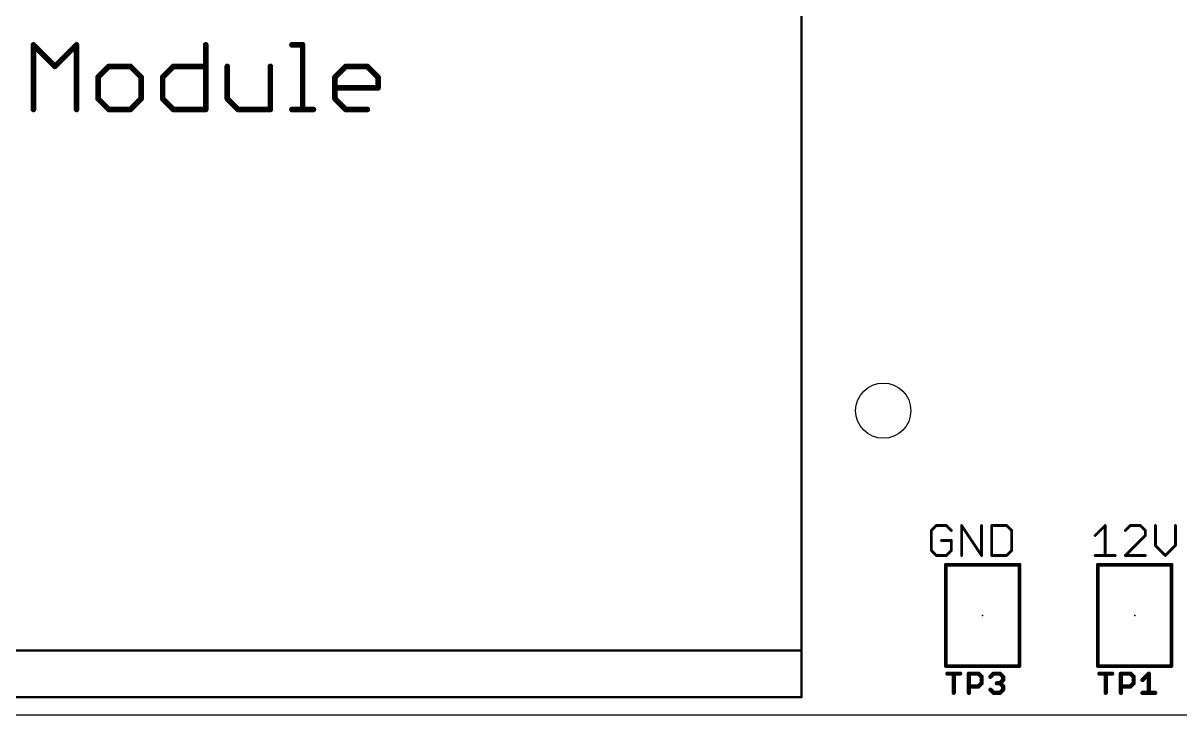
# Model space of a CAD drawing. Extents: x 43 to 243, y 16 to 92.
# Drawn here: x 140.9 to 203.7, y 16.5 to 54.1 of the extents above; entities that cross this region are included whole.
import ezdxf

# ---------------------------------------------------------------- set-up
doc = ezdxf.new("R2010")
doc.units = 0
for name, color, linetype in [('112', 253, 'CONTINUOUS'), ('20', 7, 'CONTINUOUS'), ('21', 253, 'CONTINUOUS'), ('23', 7, 'CONTINUOUS'), ('25', 253, 'CONTINUOUS')]:
    doc.layers.add(name, color=color, linetype=linetype)

msp = doc.modelspace()

# ---------------------------------------------------------------- linework, layer by layer
at = {"layer": '112', "const_width": 0.1524}
for points in [[(190.5299, 26.7857), (190.2587, 26.5145)], [(190.2587, 26.5145), (190.2587, 25.4299)], [(191.0722, 26.7857), (190.5299, 26.7857)], [(191.3434, 26.5145), (191.0722, 26.7857)], [(191.8959, 25.1587), (191.8959, 26.7857)], [(191.8959, 26.7857), (192.9805, 25.1587)], [(192.9805, 25.1587), (192.9805, 26.7857)], [(193.533, 26.7857), (193.533, 25.1587)], [(194.3465, 26.7857), (193.533, 26.7857)], [(194.6177, 26.5145), (194.3465, 26.7857)], [(194.6177, 25.4299), (194.6177, 26.5145)], [(199.1487, 26.2434), (199.691, 26.7857)], [(199.691, 26.7857), (199.691, 25.1587)], [(201.057, 26.7857), (200.7859, 26.5145)], [(201.5994, 26.7857), (201.057, 26.7857)], [(201.8705, 26.5145), (201.5994, 26.7857)], [(201.8705, 26.2434), (201.8705, 26.5145)], [(202.423, 26.7857), (202.423, 25.701)], [(203.5077, 25.701), (203.5077, 26.7857)], [(191.3434, 25.9722), (190.801, 25.9722)], [(191.3434, 25.4299), (191.3434, 25.9722)], [(200.7859, 25.1587), (201.8705, 26.2434)], [(202.423, 25.701), (202.9653, 25.1587)], [(202.9653, 25.1587), (203.5077, 25.701)], [(190.2587, 25.4299), (190.5299, 25.1587)], [(190.5299, 25.1587), (191.0722, 25.1587)], [(191.0722, 25.1587), (191.3434, 25.4299)], [(193.533, 25.1587), (194.3465, 25.1587)], [(194.3465, 25.1587), (194.6177, 25.4299)], [(199.1487, 25.1587), (200.2334, 25.1587)], [(201.8705, 25.1587), (200.7859, 25.1587)]]:
    msp.add_lwpolyline(points, dxfattribs=at)
at = {"layer": '112', "const_width": 0.0762}
for points in [[(190.2968, 26.5145, 1), (190.2206, 26.5145)], [(190.2318, 26.5415, 1), (190.2856, 26.4876)], [(190.5299, 26.8238, 1), (190.5299, 26.7476)], [(190.5568, 26.7587, 1), (190.5029, 26.8126)], [(191.0991, 26.8126, 1), (191.0453, 26.7587)], [(191.0722, 26.7476, 1), (191.0722, 26.8238)], [(191.3164, 26.4876, 1), (191.3703, 26.5415)], [(191.934, 26.7857, 1), (191.8578, 26.7857)], [(191.9276, 26.8068, 1), (191.8642, 26.7646)], [(193.0186, 26.7857, 1), (192.9424, 26.7857)], [(193.5711, 26.7857, 1), (193.4949, 26.7857)], [(193.533, 26.8238, 1), (193.533, 26.7476)], [(194.3734, 26.8126, 1), (194.3196, 26.7587)], [(194.3465, 26.7476, 1), (194.3465, 26.8238)], [(194.6558, 26.5145, 1), (194.5796, 26.5145)], [(194.5907, 26.4876, 1), (194.6446, 26.5415)], [(199.7291, 26.7857, 1), (199.6529, 26.7857)], [(199.718, 26.7587, 1), (199.6641, 26.8126)], [(200.7589, 26.5415, 1), (200.8128, 26.4876)], [(201.057, 26.8238, 1), (201.057, 26.7476)], [(201.084, 26.7587, 1), (201.0301, 26.8126)], [(201.6263, 26.8126, 1), (201.5724, 26.7587)], [(201.5994, 26.7476, 1), (201.5994, 26.8238)], [(201.9086, 26.5145, 1), (201.8324, 26.5145)], [(201.8436, 26.4876, 1), (201.8975, 26.5415)], [(202.4611, 26.7857, 1), (202.3849, 26.7857)], [(203.5458, 26.7857, 1), (203.4696, 26.7857)], [(190.801, 26.0103, 1), (190.801, 25.9341)], [(191.3815, 25.9722, 1), (191.3053, 25.9722)], [(191.3434, 25.9341, 1), (191.3434, 26.0103)], [(199.1218, 26.2703, 1), (199.1756, 26.2164)], [(201.8324, 26.2434, 1), (201.9086, 26.2434)], [(201.8975, 26.2164, 1), (201.8436, 26.2703)], [(202.45, 25.728, 1), (202.3961, 25.6741)], [(203.5346, 25.6741, 1), (203.4807, 25.728)], [(190.2856, 25.4568, 1), (190.2318, 25.4029)], [(190.2206, 25.4299, 1), (190.2968, 25.4299)], [(190.5299, 25.1968, 1), (190.5299, 25.1206)], [(190.5029, 25.1318, 1), (190.5568, 25.1856)], [(191.0453, 25.1856, 1), (191.0991, 25.1318)], [(191.0722, 25.1206, 1), (191.0722, 25.1968)], [(191.3053, 25.4299, 1), (191.3815, 25.4299)], [(191.3703, 25.4029, 1), (191.3164, 25.4568)], [(191.8578, 25.1587, 1), (191.934, 25.1587)], [(192.9424, 25.1587, 1), (193.0186, 25.1587)], [(192.9488, 25.1376, 1), (193.0122, 25.1798)], [(193.533, 25.1968, 1), (193.533, 25.1206)], [(193.4949, 25.1587, 1), (193.5711, 25.1587)], [(194.3196, 25.1856, 1), (194.3734, 25.1318)], [(194.3465, 25.1206, 1), (194.3465, 25.1968)], [(194.5796, 25.4299, 1), (194.6558, 25.4299)], [(194.6446, 25.4029, 1), (194.5907, 25.4568)], [(199.1487, 25.1968, 1), (199.1487, 25.1206)], [(199.6529, 25.1587, 1), (199.7291, 25.1587)], [(200.2334, 25.1206, 1), (200.2334, 25.1968)], [(200.7859, 25.1968, 1), (200.7859, 25.1206)], [(200.7589, 25.1856, 1), (200.8128, 25.1318)], [(201.8705, 25.1206, 1), (201.8705, 25.1968)], [(202.3849, 25.701, 1), (202.4611, 25.701)], [(202.9384, 25.1856, 1), (202.9923, 25.1318)], [(202.9384, 25.1318, 1), (202.9923, 25.1856)], [(203.4696, 25.701, 1), (203.5458, 25.701)]]:
    msp.add_lwpolyline(points, format="xyb", dxfattribs=at)
at = {"layer": '20'}
msp.add_line((43.18, 16.51), (243.18, 16.51), dxfattribs=at)
msp.add_circle((187.6425, 33.02), 1.5, dxfattribs=at)
at = {"layer": '21'}
for points, const_width in [([(183.1975, 83.5025), (183.1975, 17.4625)], 0.127), ([(183.1975, 20.0025), (183.1975, 80.9625)], 0.127), ([(141.5027, 49.3649), (141.5027, 52.8731)], 0.3048), ([(141.5027, 52.8731), (142.6721, 51.7037)], 0.3048), ([(142.6721, 51.7037), (143.8415, 52.8731)], 0.3048), ([(143.8415, 52.8731), (143.8415, 49.3649)], 0.3048), ([(150.8579, 52.8731), (150.8579, 49.3649)], 0.3048), ([(155.5355, 52.8731), (156.1202, 52.8731)], 0.3048), ([(156.1202, 52.8731), (156.1202, 49.3649)], 0.3048), ([(145.5956, 51.7037), (145.0109, 51.119)], 0.3048), ([(146.765, 51.7037), (145.5956, 51.7037)], 0.3048), ([(147.3497, 51.119), (146.765, 51.7037)], 0.3048), ([(148.5191, 51.119), (149.1038, 51.7037)], 0.3048), ([(149.1038, 51.7037), (150.8579, 51.7037)], 0.3048), ([(152.0273, 51.7037), (152.0273, 49.9496)], 0.3048), ([(154.3661, 49.3649), (154.3661, 51.7037)], 0.3048), ([(157.8743, 51.119), (158.459, 51.7037)], 0.3048), ([(158.459, 51.7037), (159.6284, 51.7037)], 0.3048), ([(159.6284, 51.7037), (160.2131, 51.119)], 0.3048), ([(145.0109, 51.119), (145.0109, 49.9496)], 0.3048), ([(147.3497, 49.9496), (147.3497, 51.119)], 0.3048), ([(148.5191, 49.9496), (148.5191, 51.119)], 0.3048), ([(157.8743, 49.9496), (157.8743, 51.119)], 0.3048), ([(160.2131, 51.119), (160.2131, 50.5343)], 0.3048), ([(160.2131, 50.5343), (157.8743, 50.5343)], 0.3048), ([(145.0109, 49.9496), (145.5956, 49.3649)], 0.3048), ([(146.765, 49.3649), (147.3497, 49.9496)], 0.3048), ([(149.1038, 49.3649), (148.5191, 49.9496)], 0.3048), ([(152.0273, 49.9496), (152.612, 49.3649)], 0.3048), ([(158.459, 49.3649), (157.8743, 49.9496)], 0.3048), ([(145.5956, 49.3649), (146.765, 49.3649)], 0.3048), ([(150.8579, 49.3649), (149.1038, 49.3649)], 0.3048), ([(152.612, 49.3649), (154.3661, 49.3649)], 0.3048), ([(155.5355, 49.3649), (156.7049, 49.3649)], 0.3048), ([(159.6284, 49.3649), (158.459, 49.3649)], 0.3048), ([(191.04, 19.1575), (191.04, 24.6575)], 0.2032), ([(191.04, 24.6575), (195.04, 24.6575)], 0.2032), ([(195.04, 24.6575), (195.04, 19.1575)], 0.2032), ([(199.295, 19.1575), (199.295, 24.6575)], 0.2032), ([(199.295, 24.6575), (203.295, 24.6575)], 0.2032), ([(203.295, 24.6575), (203.295, 19.1575)], 0.2032), ([(104.4575, 20.0025), (183.1975, 20.0025)], 0.127), ([(195.04, 19.1575), (191.04, 19.1575)], 0.2032), ([(203.295, 19.1575), (199.295, 19.1575)], 0.2032), ([(183.1975, 17.4625), (104.4575, 17.4625)], 0.127)]:
    msp.add_lwpolyline(points, dxfattribs=dict(at, const_width=const_width))
for points, const_width in [([(141.5789, 52.8731, 1), (141.4265, 52.8731)], 0.1524), ([(141.5566, 52.927, 1), (141.4488, 52.8192)], 0.1524), ([(143.9177, 52.8731, 1), (143.7653, 52.8731)], 0.1524), ([(143.8954, 52.8192, 1), (143.7876, 52.927)], 0.1524), ([(150.9341, 52.8731, 1), (150.7817, 52.8731)], 0.1524), ([(155.5355, 52.9493, 1), (155.5355, 52.7969)], 0.1524), ([(156.1964, 52.8731, 1), (156.044, 52.8731)], 0.1524), ([(156.1202, 52.7969, 1), (156.1202, 52.9493)], 0.1524), ([(142.6182, 51.7576, 1), (142.726, 51.6498)], 0.1524), ([(142.6182, 51.6498, 1), (142.726, 51.7576)], 0.1524), ([(145.5956, 51.7799, 1), (145.5956, 51.6275)], 0.1524), ([(145.6495, 51.6498, 1), (145.5417, 51.7576)], 0.1524), ([(146.8189, 51.7576, 1), (146.7111, 51.6498)], 0.1524), ([(146.765, 51.6275, 1), (146.765, 51.7799)], 0.1524), ([(149.1038, 51.7799, 1), (149.1038, 51.6275)], 0.1524), ([(149.1577, 51.6498, 1), (149.0499, 51.7576)], 0.1524), ([(150.8579, 51.6275, 1), (150.8579, 51.7799)], 0.1524), ([(152.1035, 51.7037, 1), (151.9511, 51.7037)], 0.1524), ([(154.4423, 51.7037, 1), (154.2899, 51.7037)], 0.1524), ([(158.459, 51.7799, 1), (158.459, 51.6275)], 0.1524), ([(158.5129, 51.6498, 1), (158.4051, 51.7576)], 0.1524), ([(159.6823, 51.7576, 1), (159.5745, 51.6498)], 0.1524), ([(159.6284, 51.6275, 1), (159.6284, 51.7799)], 0.1524), ([(145.0871, 51.119, 1), (144.9347, 51.119)], 0.1524), ([(144.957, 51.1729, 1), (145.0648, 51.0651)], 0.1524), ([(147.4259, 51.119, 1), (147.2735, 51.119)], 0.1524), ([(147.2958, 51.0651, 1), (147.4036, 51.1729)], 0.1524), ([(148.5953, 51.119, 1), (148.4429, 51.119)], 0.1524), ([(148.4652, 51.1729, 1), (148.573, 51.0651)], 0.1524), ([(157.9505, 51.119, 1), (157.7981, 51.119)], 0.1524), ([(157.8204, 51.1729, 1), (157.9282, 51.0651)], 0.1524), ([(160.2893, 51.119, 1), (160.1369, 51.119)], 0.1524), ([(160.1592, 51.0651, 1), (160.267, 51.1729)], 0.1524), ([(157.8743, 50.6105, 1), (157.8743, 50.4581)], 0.1524), ([(160.1369, 50.5343, 1), (160.2893, 50.5343)], 0.1524), ([(160.2131, 50.4581, 1), (160.2131, 50.6105)], 0.1524), ([(145.0648, 50.0035, 1), (144.957, 49.8957)], 0.1524), ([(144.9347, 49.9496, 1), (145.0871, 49.9496)], 0.1524), ([(147.2735, 49.9496, 1), (147.4259, 49.9496)], 0.1524), ([(147.4036, 49.8957, 1), (147.2958, 50.0035)], 0.1524), ([(148.573, 50.0035, 1), (148.4652, 49.8957)], 0.1524), ([(148.4429, 49.9496, 1), (148.5953, 49.9496)], 0.1524), ([(152.0812, 50.0035, 1), (151.9734, 49.8957)], 0.1524), ([(151.9511, 49.9496, 1), (152.1035, 49.9496)], 0.1524), ([(157.9282, 50.0035, 1), (157.8204, 49.8957)], 0.1524), ([(157.7981, 49.9496, 1), (157.9505, 49.9496)], 0.1524), ([(141.4265, 49.3649, 1), (141.5789, 49.3649)], 0.1524), ([(143.7653, 49.3649, 1), (143.9177, 49.3649)], 0.1524), ([(145.5956, 49.4411, 1), (145.5956, 49.2887)], 0.1524), ([(145.5417, 49.311, 1), (145.6495, 49.4188)], 0.1524), ([(146.7111, 49.4188, 1), (146.8189, 49.311)], 0.1524), ([(146.765, 49.2887, 1), (146.765, 49.4411)], 0.1524), ([(149.1038, 49.4411, 1), (149.1038, 49.2887)], 0.1524), ([(149.0499, 49.311, 1), (149.1577, 49.4188)], 0.1524), ([(150.7817, 49.3649, 1), (150.9341, 49.3649)], 0.1524), ([(150.8579, 49.2887, 1), (150.8579, 49.4411)], 0.1524), ([(152.612, 49.4411, 1), (152.612, 49.2887)], 0.1524), ([(152.5581, 49.311, 1), (152.6659, 49.4188)], 0.1524), ([(154.2899, 49.3649, 1), (154.4423, 49.3649)], 0.1524), ([(154.3661, 49.2887, 1), (154.3661, 49.4411)], 0.1524), ([(155.5355, 49.4411, 1), (155.5355, 49.2887)], 0.1524), ([(156.044, 49.3649, 1), (156.1964, 49.3649)], 0.1524), ([(156.7049, 49.2887, 1), (156.7049, 49.4411)], 0.1524), ([(158.459, 49.4411, 1), (158.459, 49.2887)], 0.1524), ([(158.4051, 49.311, 1), (158.5129, 49.4188)], 0.1524), ([(159.6284, 49.2887, 1), (159.6284, 49.4411)], 0.1524), ([(191.0908, 24.6575, 1), (190.9892, 24.6575)], 0.1016), ([(191.04, 24.7083, 1), (191.04, 24.6067)], 0.1016), ([(195.0908, 24.6575, 1), (194.9892, 24.6575)], 0.1016), ([(195.04, 24.6067, 1), (195.04, 24.7083)], 0.1016), ([(199.3458, 24.6575, 1), (199.2442, 24.6575)], 0.1016), ([(199.295, 24.7083, 1), (199.295, 24.6067)], 0.1016), ([(203.3458, 24.6575, 1), (203.2442, 24.6575)], 0.1016), ([(203.295, 24.6067, 1), (203.295, 24.7083)], 0.1016), ([(183.1658, 20.0025, 1), (183.2293, 20.0025)], 0.0635), ([(183.1975, 19.9708, 1), (183.1975, 20.0343)], 0.0635), ([(191.04, 19.2083, 1), (191.04, 19.1067)], 0.1016), ([(190.9892, 19.1575, 1), (191.0908, 19.1575)], 0.1016), ([(194.9892, 19.1575, 1), (195.0908, 19.1575)], 0.1016), ([(195.04, 19.1067, 1), (195.04, 19.2083)], 0.1016), ([(199.295, 19.2083, 1), (199.295, 19.1067)], 0.1016), ([(199.2442, 19.1575, 1), (199.3458, 19.1575)], 0.1016), ([(203.2442, 19.1575, 1), (203.3458, 19.1575)], 0.1016), ([(203.295, 19.1067, 1), (203.295, 19.2083)], 0.1016), ([(183.1658, 17.4625, 1), (183.2293, 17.4625)], 0.0635), ([(183.1975, 17.4308, 1), (183.1975, 17.4943)], 0.0635)]:
    msp.add_lwpolyline(points, format="xyb", dxfattribs=dict(at, const_width=const_width))
at = {"layer": '23'}
for p in [(193.04, 21.9075), (201.295, 21.9075)]:
    msp.add_point(p, dxfattribs=at)
at = {"layer": '25', "const_width": 0.2286}
for points in [[(191.1223, 18.7461), (191.8172, 18.7461)], [(191.4697, 17.7038), (191.4697, 18.7461)], [(192.2917, 17.7038), (192.2917, 18.7461)], [(192.2917, 18.7461), (192.8128, 18.7461)], [(192.8128, 18.7461), (192.9866, 18.5724)], [(193.4611, 18.5724), (193.6348, 18.7461)], [(193.6348, 18.7461), (193.9822, 18.7461)], [(193.9822, 18.7461), (194.156, 18.5724)], [(199.3773, 18.7461), (200.0722, 18.7461)], [(199.7247, 17.7038), (199.7247, 18.7461)], [(200.5467, 17.7038), (200.5467, 18.7461)], [(200.5467, 18.7461), (201.0678, 18.7461)], [(201.0678, 18.7461), (201.2416, 18.5724)], [(201.7161, 18.3987), (202.0635, 18.7461)], [(202.0635, 18.7461), (202.0635, 17.7038)], [(192.9866, 18.2249), (192.8128, 18.0512)], [(192.9866, 18.5724), (192.9866, 18.2249)], [(193.9822, 18.2249), (193.8085, 18.2249)], [(194.156, 18.3987), (193.9822, 18.2249)], [(193.9822, 18.2249), (194.156, 18.0512)], [(194.156, 18.5724), (194.156, 18.3987)], [(201.2416, 18.2249), (201.0678, 18.0512)], [(201.2416, 18.5724), (201.2416, 18.2249)], [(192.8128, 18.0512), (192.2917, 18.0512)], [(193.6348, 17.7038), (193.4611, 17.8775)], [(193.9822, 17.7038), (193.6348, 17.7038)], [(194.156, 17.8775), (193.9822, 17.7038)], [(194.156, 18.0512), (194.156, 17.8775)], [(201.0678, 18.0512), (200.5467, 18.0512)], [(201.7161, 17.7038), (202.411, 17.7038)]]:
    msp.add_lwpolyline(points, dxfattribs=at)
at = {"layer": '25', "const_width": 0.1143}
for points in [[(191.1223, 18.8032, 1), (191.1223, 18.6889)], [(191.5269, 18.7461, 1), (191.4126, 18.7461)], [(191.8172, 18.6889, 1), (191.8172, 18.8032)], [(192.3488, 18.7461, 1), (192.2345, 18.7461)], [(192.2917, 18.8032, 1), (192.2917, 18.6889)], [(192.8533, 18.7865, 1), (192.7724, 18.7057)], [(192.8128, 18.6889, 1), (192.8128, 18.8032)], [(193.6348, 18.8032, 1), (193.6348, 18.6889)], [(193.6752, 18.7057, 1), (193.5944, 18.7865)], [(194.0226, 18.7865, 1), (193.9418, 18.7057)], [(193.9822, 18.6889, 1), (193.9822, 18.8032)], [(199.3773, 18.8032, 1), (199.3773, 18.6889)], [(199.7819, 18.7461, 1), (199.6676, 18.7461)], [(200.0722, 18.6889, 1), (200.0722, 18.8032)], [(200.6038, 18.7461, 1), (200.4895, 18.7461)], [(200.5467, 18.8032, 1), (200.5467, 18.6889)], [(201.1083, 18.7865, 1), (201.0274, 18.7057)], [(201.0678, 18.6889, 1), (201.0678, 18.8032)], [(202.1207, 18.7461, 1), (202.0064, 18.7461)], [(202.1039, 18.7057, 1), (202.0231, 18.7865)], [(193.0437, 18.5724, 1), (192.9294, 18.5724)], [(192.9294, 18.2249, 1), (193.0437, 18.2249)], [(192.9461, 18.532, 1), (193.027, 18.6128)], [(193.027, 18.1845, 1), (192.9461, 18.2654)], [(193.4207, 18.6128, 1), (193.5015, 18.532)], [(193.8085, 18.2821, 1), (193.8085, 18.1678)], [(194.0226, 18.2654, 1), (193.9418, 18.1845)], [(193.9418, 18.2654, 1), (194.0226, 18.1845)], [(193.9822, 18.1678, 1), (193.9822, 18.2821)], [(194.2131, 18.5724, 1), (194.0988, 18.5724)], [(194.0988, 18.3987, 1), (194.2131, 18.3987)], [(194.1155, 18.532, 1), (194.1964, 18.6128)], [(194.1964, 18.3582, 1), (194.1155, 18.4391)], [(201.2987, 18.5724, 1), (201.1844, 18.5724)], [(201.1844, 18.2249, 1), (201.2987, 18.2249)], [(201.2011, 18.532, 1), (201.282, 18.6128)], [(201.282, 18.1845, 1), (201.2011, 18.2654)], [(201.6757, 18.4391, 1), (201.7565, 18.3582)], [(191.4126, 17.7038, 1), (191.5269, 17.7038)], [(192.2345, 17.7038, 1), (192.3488, 17.7038)], [(192.2917, 18.1084, 1), (192.2917, 17.9941)], [(192.7724, 18.0916, 1), (192.8533, 18.0108)], [(192.8128, 17.9941, 1), (192.8128, 18.1084)], [(193.5015, 17.9179, 1), (193.4207, 17.8371)], [(193.6348, 17.761, 1), (193.6348, 17.6467)], [(193.5944, 17.6634, 1), (193.6752, 17.7442)], [(193.9418, 17.7442, 1), (194.0226, 17.6634)], [(193.9822, 17.6467, 1), (193.9822, 17.761)], [(194.2131, 18.0512, 1), (194.0988, 18.0512)], [(194.0988, 17.8775, 1), (194.2131, 17.8775)], [(194.1155, 18.0108, 1), (194.1964, 18.0916)], [(194.1964, 17.8371, 1), (194.1155, 17.9179)], [(199.6676, 17.7038, 1), (199.7819, 17.7038)], [(200.4895, 17.7038, 1), (200.6038, 17.7038)], [(200.5467, 18.1084, 1), (200.5467, 17.9941)], [(201.0274, 18.0916, 1), (201.1083, 18.0108)], [(201.0678, 17.9941, 1), (201.0678, 18.1084)], [(201.7161, 17.761, 1), (201.7161, 17.6467)], [(202.0064, 17.7038, 1), (202.1207, 17.7038)], [(202.411, 17.6467, 1), (202.411, 17.761)]]:
    msp.add_lwpolyline(points, format="xyb", dxfattribs=at)

doc.saveas('drawing.dxf')
